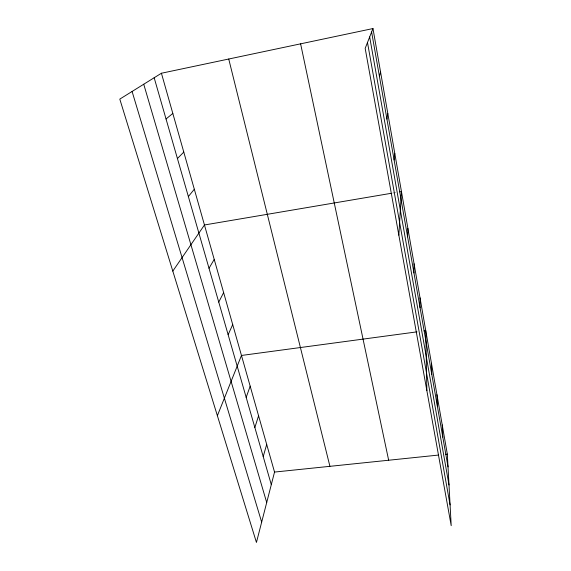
<?xml version="1.0" encoding="UTF-8"?>
<svg xmlns="http://www.w3.org/2000/svg" width="571" height="571" viewBox="0 0 571 571"><rect width="100%" height="100%" fill="white"/><g stroke="black" fill="none" stroke-linecap="round" stroke-linejoin="round"><path stroke-width="0.43" stroke-dasharray="2.85 2.14" d="M392.762 193.041L396.238 192.456"/><path stroke-width="0.86" d="M413.961 273.009L414.068 263.773M407.608 236.837L407.88 228.371M398.843 235.173L401.456 191.57L399.714 191.863M394.111 159.994L394.761 153.285M386.931 119.132L387.795 113.422M379.437 76.5L380.536 71.875M161.422 73.238L274.537 472.067L256.443 542.45L119.796 99.111L161.422 73.238L372.97 28.55L447.336 454.152L451.204 525.67L365.176 48.385L372.97 28.55M263.217 456.593L266.693 444.416M254.852 427.522L258.577 415.795M246.18 397.395L250.169 386.16M217.373 415.709L241.462 355.462L416.98 331.858M228.136 334.713L232.704 324.585M218.75 302.102L223.632 292.588M209.007 268.256L214.225 259.405M172.806 271.097L204.461 224.974L391.028 193.341M188.366 196.552L194.318 189.229M177.424 158.545L183.783 152.079M166.033 118.975L172.827 113.443M424.003 330.909L425.759 330.673L426.865 390.621M274.537 472.067L438.642 455.051M445.594 454.33L447.336 454.152M132.087 91.474L261.668 522.13M143.735 84.237L266.707 502.523M154.17 77.749L271.296 484.658M228.735 59.02L329.924 466.329M300.61 43.839L388.658 460.24M369.673 36.937L449.006 485M367.488 42.49L450.084 504.935M371.621 31.983L448.028 466.892M442.232 424.938L442.81 437.208M436.943 394.661L437.4 406.416M431.455 363.263L431.783 374.462M420.02 297.848L420.07 307.79"/></g></svg>
